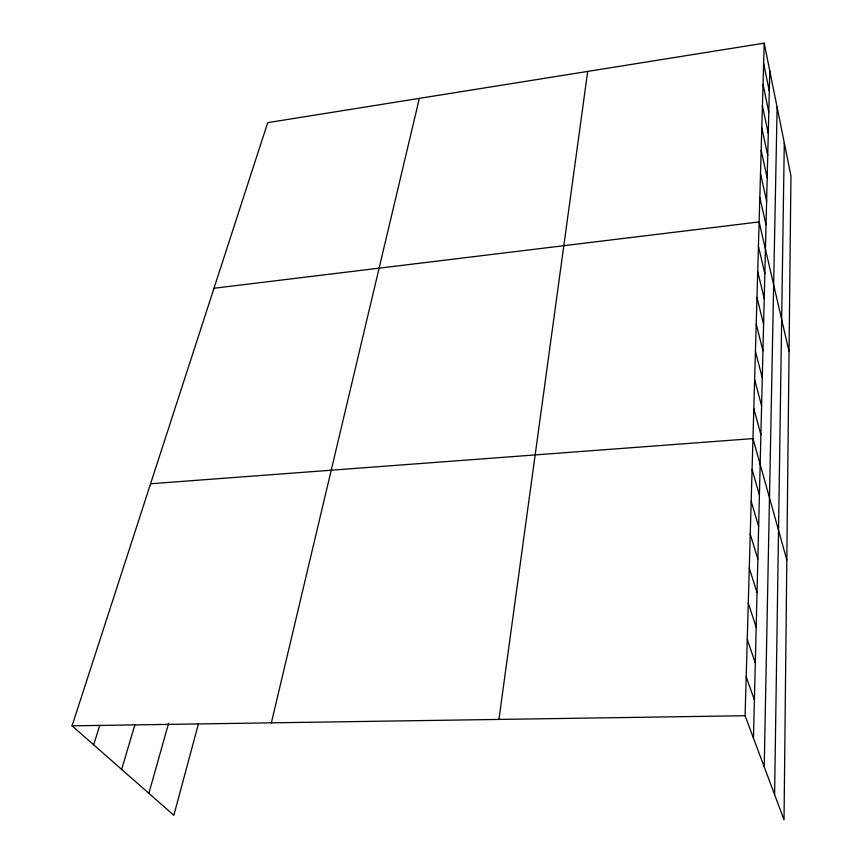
<?xml version="1.0" encoding="UTF-8"?>
<svg xmlns="http://www.w3.org/2000/svg" width="863" height="863" viewBox="0 0 863 863"><rect width="100%" height="100%" fill="white"/><g stroke="black" fill="none" stroke-linecap="round" stroke-linejoin="round"><path stroke-width="1.29" d="M774.596 794.629L784.294 142.827M764.219 766.894L777.121 107.195M753.464 738.124L769.807 70.917M764.208 43.15L790.94 175.836L784.025 819.85L745.082 715.729L764.208 43.15L267.703 122.654L72.061 725.837L173.841 815.287L198.393 724.014M498.933 719.429L587.692 71.413M271.349 722.849L419.353 98.371M148.857 793.334L168.673 723.108M121.64 769.418L134.984 724.467M93.657 744.823L99.59 725.826M213.981 288.264L759.127 221.931L789.062 351.478M150.572 483.755L752.968 438.598L786.819 559.958M72.061 725.837L745.082 715.729M746.193 676.926L754.402 699.904M747.25 639.44L755.298 662.946M748.286 603.194L756.182 627.174M749.278 568.124L757.024 592.557M750.249 534.186L757.843 559.008M751.188 501.317L758.642 526.506M752.083 469.472L759.418 494.984M753.82 408.663L760.896 434.736M754.64 379.612L761.598 405.934M755.449 351.403L762.288 377.951M756.225 324.024L762.946 350.756M756.98 297.411L763.593 324.315M757.714 271.543L764.23 298.609M758.437 246.397L764.845 273.593M759.828 197.422L766.031 224.833M760.508 173.571L766.614 201.079M761.166 150.378L767.185 177.951M761.802 127.789L767.736 155.426M762.428 105.793L768.275 133.474M763.043 84.369L768.793 112.093M763.636 63.495L769.311 91.241"/></g></svg>
